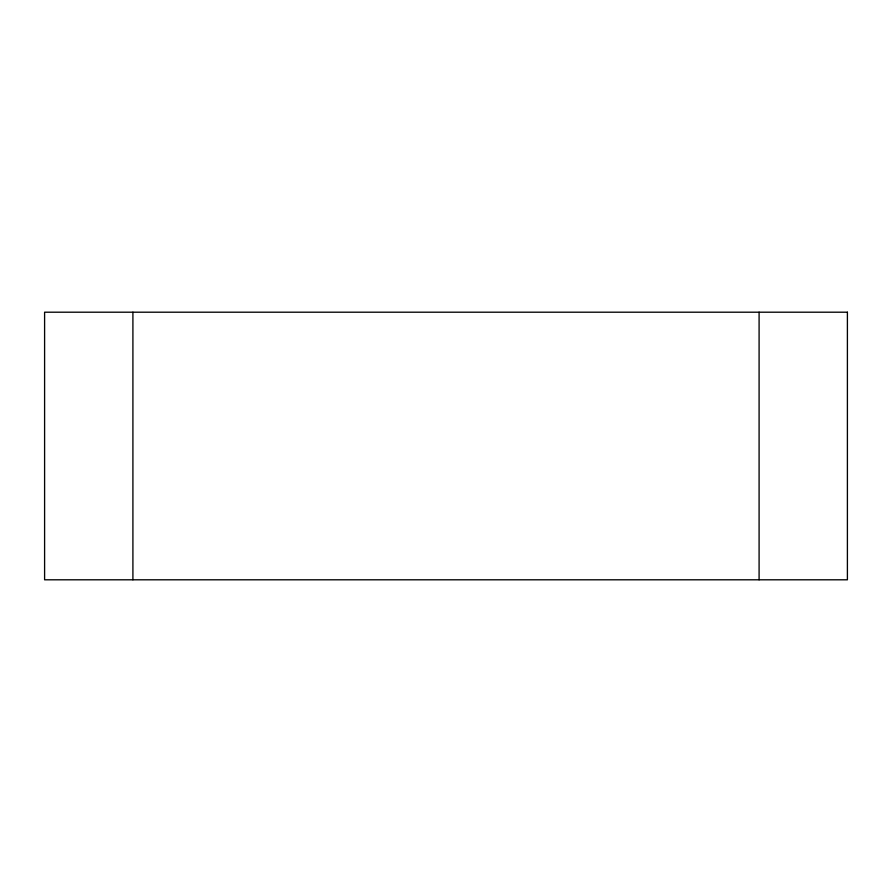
<?xml version="1.0" encoding="UTF-8"?>
<svg xmlns="http://www.w3.org/2000/svg" width="892" height="892" viewBox="0 0 892 892"><rect width="100%" height="100%" fill="white"/><g stroke="black" fill="none" stroke-linecap="round" stroke-linejoin="round"><path stroke-width="1.34" d="M759.092 312.2L759.092 579.8M132.908 312.2L132.908 579.8M847.4 312.2L44.6 312.2L44.6 579.8L847.4 579.8L847.4 312.2"/></g></svg>
